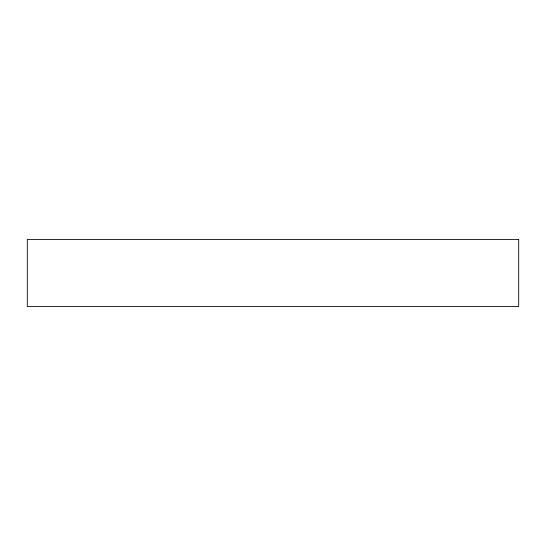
<?xml version="1.0" encoding="UTF-8"?>
<svg xmlns="http://www.w3.org/2000/svg" width="546" height="546" viewBox="0 0 546 546"><rect width="100%" height="100%" fill="white"/><g stroke="black" fill="none" stroke-linecap="round" stroke-linejoin="round"><path stroke-width="0.82" d="M518.7 239.496L27.3 239.496L27.3 306.504L518.7 306.504L518.7 239.496"/></g></svg>
